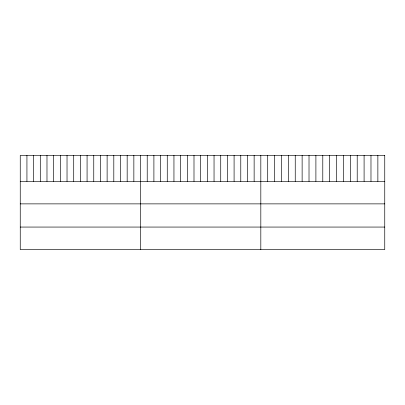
<?xml version="1.0" encoding="UTF-8"?>
<svg xmlns="http://www.w3.org/2000/svg" width="405" height="405" viewBox="0 0 405 405"><rect width="100%" height="100%" fill="white"/><g stroke="black" fill="none" stroke-linecap="round" stroke-linejoin="round"><path stroke-width="0.61" d="M20.25 181.359L384.75 181.359M20.25 203.872L384.75 203.872M20.25 227.063L384.75 227.063M377.865 155.424L377.865 181.359M370.98 155.424L370.98 181.359M364.095 155.424L364.095 181.359M357.21 155.424L357.21 181.359M350.325 155.424L350.325 181.359M343.44 155.424L343.44 181.359M336.555 155.424L336.555 181.359M329.67 155.424L329.67 181.359M322.785 155.424L322.785 181.359M315.9 155.424L315.9 181.359M309.015 155.424L309.015 181.359M302.13 155.424L302.13 181.359M295.245 155.424L295.245 181.359M288.36 155.424L288.36 181.359M281.475 155.424L281.475 181.359M274.59 155.424L274.59 181.359M267.705 155.424L267.705 181.359M260.82 155.424L260.82 249.576M254.137 155.424L254.137 181.359M247.455 155.424L247.455 181.359M240.773 155.424L240.773 181.359M234.09 155.424L234.09 181.359M227.407 155.424L227.407 181.359M220.725 155.424L220.725 181.359M214.042 155.424L214.042 181.359M207.36 155.424L207.36 181.359M200.677 155.424L200.677 181.359M193.995 155.424L193.995 181.359M187.312 155.424L187.312 181.359M180.63 155.424L180.63 181.359M173.947 155.424L173.947 181.359M167.265 155.424L167.265 181.359M160.582 155.424L160.582 181.359M153.9 155.424L153.9 181.359M147.218 155.424L147.218 181.359M140.535 155.424L140.535 249.576M133.852 155.424L133.852 181.359M127.17 155.424L127.17 181.359M120.487 155.424L120.487 181.359M113.805 155.424L113.805 181.359M107.122 155.424L107.122 181.359M100.44 155.424L100.44 181.359M93.757 155.424L93.757 181.359M87.075 155.424L87.075 181.359M80.392 155.424L80.392 181.359M73.71 155.424L73.71 181.359M67.028 155.424L67.028 181.359M60.345 155.424L60.345 181.359M53.662 155.424L53.662 181.359M46.98 155.424L46.98 181.359M40.297 155.424L40.297 181.359M33.615 155.424L33.615 181.359M26.933 155.424L26.933 181.359M384.75 155.424L20.25 155.424L20.25 249.576L384.75 249.576L384.75 155.424"/></g></svg>
